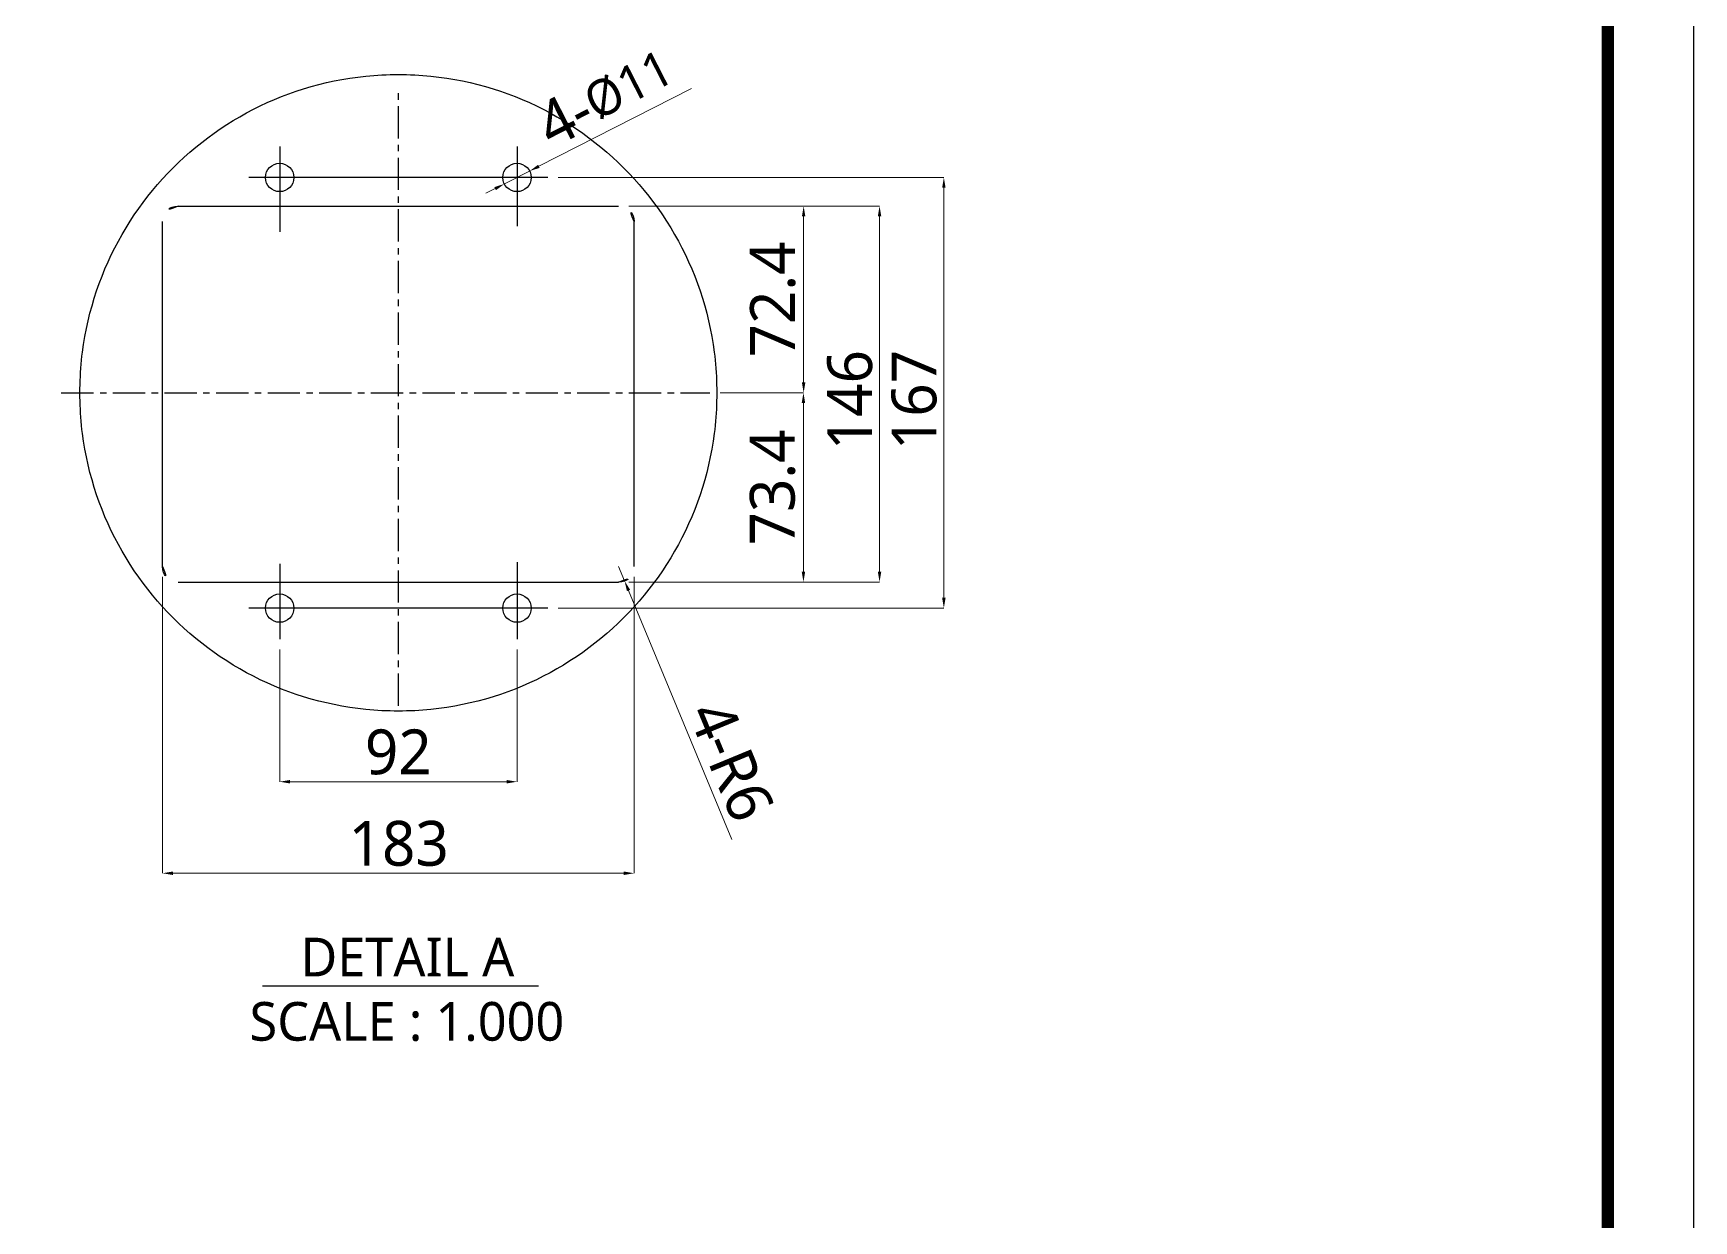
# Model space of a CAD drawing. Extents: x 16296660632 to 16296681112, y -37409619871 to -37409616634.
# Drawn here: x 16296680468 to 16296681112, y -37409617383 to -37409616923 of the extents above; entities that cross this region are included whole.
import ezdxf

# ---------------------------------------------------------------- set-up
doc = ezdxf.new("R2010")
doc.units = 0
doc.header["$LTSCALE"] = 10
doc.header["$MEASUREMENT"] = 0
doc.header["$PDMODE"] = 3
doc.header["$PDSIZE"] = -10
doc.linetypes.add('CENTER', pattern=[2, 1.25, -0.25, 0.25, -0.25])
doc.linetypes.add('PHANTOM', pattern=[25, 20, -1, 1, -1, 1, -1])
doc.layers.get('0').update_dxf_attribs({"linetype": 'CONTINUOUS'})
doc.layers.get('DEFPOINTS').update_dxf_attribs({"linetype": 'CONTINUOUS'})
doc.layers.add('center', color=1, linetype='CENTER')
doc.styles.add('Daelim Dimension', font='')
doc.styles.get('Daelim Dimension').set_extended_font_data('NanumGothic')
doc.dimstyles.new('DEFAULT', dxfattribs={"dimscale": 2, "dimtxt": 2, "dimasz": 2, "dimexe": 0, "dimexo": 2, "dimgap": 1, "dimtad": 1, "dimdec": 1, "dimzin": 9, "dimdsep": 46, "dimtxsty": 'Daelim Dimension', "dimcen": 0.5, "dimclrd": 252, "dimclre": 252, "dimclrt": 3, "dimadec": 1, "dimazin": 0, "dimtfac": 1, "dimtdec": 1, "dimtix": 1, "dimtmove": 0, "dimatfit": 3, "dimfxl": 1, "dimtolj": 1, "dimtzin": 1, "dimlwd": 9, "dimlwe": 9, "dimarcsym": 0})

# ---------------------------------------------------------------- blocks, each defined once
blk = doc.blocks.new('*D12')
at = {"color": 5, "lineweight": 9, "transparency": 16777216}
for p, q in [((16296680563.667299, -37409617161.747459), (16296680563.667299, -37409617213.06797)), ((16296680655.667299, -37409617161.747459), (16296680655.667299, -37409617213.06797)), ((16296680567.667299, -37409617213.06797), (16296680651.667299, -37409617213.06797))]:
    blk.add_line(p, q, dxfattribs=at)
at = {"color": 5, "transparency": 16777216}
for points in [[(16296680567.667299, -37409617212.401314), (16296680567.667299, -37409617213.734627), (16296680563.667299, -37409617213.06797)], [(16296680651.667299, -37409617212.401314), (16296680651.667299, -37409617213.734627), (16296680655.667299, -37409617213.06797)]]:
    blk.add_solid(points, dxfattribs=at)
at = {"layer": 'DEFPOINTS', "color": 0, "transparency": 16777216}
for p in [(16296680563.667299, -37409617157.747459), (16296680655.667299, -37409617157.747459), (16296680655.667299, -37409617213.06797)]:
    blk.add_point(p, dxfattribs=at)
at = {"color": 7, "transparency": 16777216, "insert": (16296680609.667299, -37409617201.601089), "char_height": 4, "attachment_point": 5, "style": 'Daelim Dimension'}
blk.add_mtext('\\A1;{\\H4.3478x;92}', dxfattribs=at)
blk = doc.blocks.new('*D9')
at = {"color": 5, "lineweight": 9, "transparency": 16777216}
for p, q in [((16296680518.2673, -37409617133.64746), (16296680518.2673, -37409617248.55533)), ((16296680701.0673, -37409617133.64746), (16296680701.0673, -37409617248.55533)), ((16296680697.0673, -37409617248.55533), (16296680522.2673, -37409617248.55533))]:
    blk.add_line(p, q, dxfattribs=at)
at = {"color": 5, "transparency": 16777216}
for points in [[(16296680522.2673, -37409617247.88866), (16296680522.2673, -37409617249.22199), (16296680518.2673, -37409617248.55533)], [(16296680697.0673, -37409617247.88866), (16296680697.0673, -37409617249.22199), (16296680701.0673, -37409617248.55533)]]:
    blk.add_solid(points, dxfattribs=at)
at = {"layer": 'DEFPOINTS', "color": 0, "transparency": 16777216}
for p in [(16296680518.2673, -37409617129.64746), (16296680701.0673, -37409617129.64746), (16296680518.2673, -37409617248.55533)]:
    blk.add_point(p, dxfattribs=at)
at = {"color": 7, "transparency": 16777216, "insert": (16296680609.80797, -37409617237.076), "char_height": 4, "attachment_point": 5, "style": 'Daelim Dimension'}
blk.add_mtext('\\A1;{\\H4.3478x;183}', dxfattribs=at)
blk = doc.blocks.new('*D10')
at = {"color": 5, "lineweight": 9, "transparency": 16777216}
for p, q in [((16296680699.0673, -37409616989.84746), (16296680796.20231, -37409616989.84746)), ((16296680796.20231, -37409617131.64746), (16296680796.20231, -37409616993.84746)), ((16296680699.0673, -37409617135.64746), (16296680796.20231, -37409617135.64746))]:
    blk.add_line(p, q, dxfattribs=at)
at = {"color": 5, "transparency": 16777216}
for points in [[(16296680795.53564, -37409616993.84746), (16296680796.86897, -37409616993.84746), (16296680796.20231, -37409616989.84746)], [(16296680795.53564, -37409617131.64746), (16296680796.86897, -37409617131.64746), (16296680796.20231, -37409617135.64746)]]:
    blk.add_solid(points, dxfattribs=at)
at = {"layer": 'DEFPOINTS', "color": 0, "transparency": 16777216}
for p in [(16296680695.0673, -37409616989.84746), (16296680796.20231, -37409616989.84746), (16296680695.0673, -37409617135.64746)]:
    blk.add_point(p, dxfattribs=at)
at = {"color": 7, "transparency": 16777216, "insert": (16296680784.73543, -37409617065.07683), "char_height": 4, "attachment_point": 5, "rotation": 90, "style": 'Daelim Dimension'}
blk.add_mtext('\\A1;{\\H4.3478x;146}', dxfattribs=at)
blk = doc.blocks.new('*D13')
at = {"color": 5, "lineweight": 9, "transparency": 16777216}
for p, q in [((16296680671.6673, -37409616978.74746), (16296680821.13151, -37409616978.74746)), ((16296680821.13151, -37409617141.74746), (16296680821.13151, -37409616982.74746)), ((16296680671.6673, -37409617145.74746), (16296680821.13151, -37409617145.74746))]:
    blk.add_line(p, q, dxfattribs=at)
at = {"color": 5, "transparency": 16777216}
for points in [[(16296680820.46484, -37409616982.74746), (16296680821.79818, -37409616982.74746), (16296680821.13151, -37409616978.74746)], [(16296680820.46484, -37409617141.74746), (16296680821.79818, -37409617141.74746), (16296680821.13151, -37409617145.74746)]]:
    blk.add_solid(points, dxfattribs=at)
at = {"layer": 'DEFPOINTS', "color": 0, "transparency": 16777216}
for p in [(16296680667.6673, -37409616978.74746), (16296680821.13151, -37409616978.74746), (16296680667.6673, -37409617145.74746)]:
    blk.add_point(p, dxfattribs=at)
at = {"color": 7, "transparency": 16777216, "insert": (16296680809.66463, -37409617065.02629), "char_height": 4, "attachment_point": 5, "rotation": 90, "style": 'Daelim Dimension'}
blk.add_mtext('\\A1;{\\H4.3478x;167}', dxfattribs=at)
blk = doc.blocks.new('*D14')
at = {"color": 5, "lineweight": 9, "transparency": 16777216}
for p, q in [((16296680695.067289, -37409617129.647453), (16296680697.3634, -37409617135.190727)), ((16296680738.89959, -37409617235.467796), (16296680698.89414, -37409617138.886253))]:
    blk.add_line(p, q, dxfattribs=at)
at = {"color": 5, "transparency": 16777216}
blk.add_solid([(16296680699.510059, -37409617138.631119), (16296680698.278219, -37409617139.141373), (16296680697.3634, -37409617135.190727)], dxfattribs=at)
at = {"layer": 'DEFPOINTS', "color": 0, "transparency": 16777216}
for p in [(16296680695.067289, -37409617129.647453), (16296680697.3634, -37409617135.190727)]:
    blk.add_point(p, dxfattribs=at)
at = {"color": 7, "transparency": 16777216, "insert": (16296680738.692869, -37409617205.004372), "char_height": 4, "attachment_point": 5, "rotation": 292.500034745, "style": 'Daelim Dimension'}
blk.add_mtext('\\A1;{\\H4.3478x;4-R6}', dxfattribs=at)
blk = doc.blocks.new('*D15')
at = {"color": 5, "lineweight": 9, "transparency": 16777216}
for p, q in [((16296680701.067301, -37409616989.847458), (16296680766.77725, -37409616989.847458)), ((16296680766.77725, -37409617058.247459), (16296680766.77725, -37409616993.847458)), ((16296680734.470301, -37409617062.247459), (16296680766.77725, -37409617062.247459))]:
    blk.add_line(p, q, dxfattribs=at)
at = {"color": 5, "transparency": 16777216}
for points in [[(16296680766.11059, -37409616993.847458), (16296680767.44392, -37409616993.847458), (16296680766.77725, -37409616989.847458)], [(16296680766.11059, -37409617058.247459), (16296680767.44392, -37409617058.247459), (16296680766.77725, -37409617062.247459)]]:
    blk.add_solid(points, dxfattribs=at)
at = {"layer": 'DEFPOINTS', "color": 0, "transparency": 16777216}
for p in [(16296680697.067301, -37409616989.847458), (16296680766.77725, -37409616989.847458), (16296680730.470301, -37409617062.247459)]:
    blk.add_point(p, dxfattribs=at)
at = {"color": 7, "transparency": 16777216, "insert": (16296680754.86253, -37409617026.047447), "char_height": 4, "attachment_point": 5, "rotation": 90, "style": 'Daelim Dimension'}
blk.add_mtext('\\A1;{\\H4.3478x;72.4}', dxfattribs=at)
blk = doc.blocks.new('*D11')
at = {"color": 5, "lineweight": 9, "transparency": 16777216}
for p, q in [((16296680734.4703, -37409617062.24746), (16296680766.6975, -37409617062.24746)), ((16296680766.6975, -37409617066.24746), (16296680766.6975, -37409617131.64746)), ((16296680699.0673, -37409617135.64746), (16296680766.6975, -37409617135.64746))]:
    blk.add_line(p, q, dxfattribs=at)
at = {"color": 5, "transparency": 16777216}
for points in [[(16296680766.03083, -37409617066.24746), (16296680767.36416, -37409617066.24746), (16296680766.6975, -37409617062.24746)], [(16296680766.03083, -37409617131.64746), (16296680767.36416, -37409617131.64746), (16296680766.6975, -37409617135.64746)]]:
    blk.add_solid(points, dxfattribs=at)
at = {"layer": 'DEFPOINTS', "color": 0, "transparency": 16777216}
for p in [(16296680730.4703, -37409617062.24746), (16296680695.0673, -37409617135.64746), (16296680766.6975, -37409617135.64746)]:
    blk.add_point(p, dxfattribs=at)
at = {"color": 7, "transparency": 16777216, "insert": (16296680754.78278, -37409617098.94746), "char_height": 4, "attachment_point": 5, "rotation": 90, "style": 'Daelim Dimension'}
blk.add_mtext('\\A1;{\\H4.3478x;73.4}', dxfattribs=at)
blk = doc.blocks.new('*D16')
at = {"color": 5, "lineweight": 9, "transparency": 16777216}
for p, q in [((16296680723.271219, -37409616944.215141), (16296680664.127489, -37409616974.425957)), ((16296680650.76931, -37409616981.249367), (16296680660.5653, -37409616976.245537)), ((16296680647.207121, -37409616983.068947), (16296680643.644939, -37409616984.888527))]:
    blk.add_line(p, q, dxfattribs=at)
at = {"color": 5, "transparency": 16777216}
for points in [[(16296680663.82423, -37409616973.832268), (16296680664.43075, -37409616975.019661), (16296680660.5653, -37409616976.245537)], [(16296680646.90386, -37409616982.47525), (16296680647.510389, -37409616983.662643), (16296680650.76931, -37409616981.249367)]]:
    blk.add_solid(points, dxfattribs=at)
at = {"layer": 'DEFPOINTS', "color": 0, "transparency": 16777216}
for p in [(16296680660.5653, -37409616976.245537), (16296680650.76931, -37409616981.249367)]:
    blk.add_point(p, dxfattribs=at)
at = {"color": 7, "transparency": 16777216, "insert": (16296680689.949989, -37409616947.583801), "char_height": 4, "attachment_point": 5, "rotation": 27.058104636, "style": 'Daelim Dimension'}
blk.add_mtext('\\A1;{\\H4.3478x;4-\\H0.805x;\\C0;Ø11}', dxfattribs=at)

msp = doc.modelspace()

# ---------------------------------------------------------------- linework, layer by layer
at = {"color": 1, "linetype": 'PHANTOM'}
for p, q in [((16296680563.67, -37409616966.75), (16296680563.67, -37409616999.81)), ((16296680655.67, -37409616966.75), (16296680655.67, -37409616997.57)), ((16296680667.67, -37409616978.75), (16296680551.67, -37409616978.75)), ((16296680563.67, -37409617128.56), (16296680563.67, -37409617157.75)), ((16296680655.67, -37409617127.92), (16296680655.67, -37409617157.75)), ((16296680667.67, -37409617145.75), (16296680551.67, -37409617145.75))]:
    msp.add_line(p, q, dxfattribs=at)
at = {"color": 7, "linetype": 'Continuous'}
for p, q in [((16296680524.27, -37409616989.85), (16296680695.07, -37409616989.85)), ((16296680518.27, -37409617129.65), (16296680518.27, -37409616995.85)), ((16296680701.07, -37409617129.65), (16296680701.07, -37409616995.85)), ((16296680524.27, -37409617135.65), (16296680695.07, -37409617135.65))]:
    msp.add_line(p, q, dxfattribs=at)
at = {"color": 1}
msp.add_line((16296680557.02, -37409617292.24), (16296680664, -37409617292.24), dxfattribs=at)
at = {"ltscale": 0.5}
msp.add_lwpolyline([(16296679052.27, -37409618143.42), (16296681111.82, -37409618143.42), (16296681111.82, -37409616634.34), (16296679052.27, -37409616634.34)], close=True, dxfattribs=at)
at = {"color": 5, "linetype": 'ByBlock', "lineweight": 200, "const_width": 4.75}
msp.add_lwpolyline([(16296679085.38, -37409618078.8), (16296681078.5, -37409618078.8), (16296681078.5, -37409616669.38), (16296679085.38, -37409616669.38)], close=True, dxfattribs=at)
at = {"color": 1, "linetype": 'PHANTOM'}
msp.add_circle((16296680609.67, -37409617062.25), 123.43, dxfattribs=at)
for centre in [(16296680563.67, -37409616978.75), (16296680655.67, -37409616978.75), (16296680563.67, -37409617145.75), (16296680655.67, -37409617145.75)]:
    msp.add_circle(centre, 5.5)
at = {"color": 7, "linetype": 'Continuous'}
for centre, start, end in [((16296680524.27, -37409616995.85), 90, 180), ((16296680695.07, -37409616995.85), 0, 90), ((16296680524.27, -37409617129.65), 180, 270), ((16296680695.07, -37409617129.65), 270, 0)]:
    msp.add_arc(centre, 6, start, end, dxfattribs=at)
at = {"layer": 'center'}
for p, q in [((16296680609.67, -37409617183.6), (16296680609.67, -37409616944.28)), ((16296680479.03, -37409617062.25), (16296680730.47, -37409617062.25))]:
    msp.add_line(p, q, dxfattribs=at)

# ---------------------------------------------------------------- texts
at = {"color": 2, "char_height": 15, "attachment_point": 5, "style": 'Daelim Dimension'}
for s, insert, width in [('{\\C7;DETAIL A}', (16296680613.19, -37409617281.07), 101.1358), ('{\\C7;SCALE : 1.000}', (16296680612.99, -37409617306.14), 149.6679)]:
    msp.add_mtext(s, dxfattribs=dict(at, insert=insert, width=width))

# ---------------------------------------------------------------- dimensions: what is measured, and where the dimension line sits
at = {"color": 5}
dim = msp.add_diameter_dim_2p(p1=(16296680650.77, -37409616981.25), p2=(16296680660.57, -37409616976.25), text='{\\H4.3478x;4-\\H0.805x;\\C0;Ø11}', dimstyle='DEFAULT', override={"dimclrd": 5, "dimclrt": 7}, dxfattribs=at)
dim.commit()
dim.dimension.update_dxf_attribs({"geometry": '*D16', "text_midpoint": (16296680689.95, -37409616947.58)})
for base, p1, p2, override, picture, middle in [((16296680821.13, -37409616978.75), (16296680667.67, -37409617145.75), (16296680667.67, -37409616978.75), {"dimclrd": 5, "dimclre": 5, "dimclrt": 7}, '*D13', (16296680821.13, -37409617065.03)), ((16296680796.2, -37409616989.85), (16296680695.07, -37409617135.65), (16296680695.07, -37409616989.85), {"dimdec": 0, "dimclrd": 5, "dimclre": 5, "dimclrt": 7}, '*D10', (16296680796.2, -37409617065.08)), ((16296680766.78, -37409616989.85), (16296680730.47, -37409617062.25), (16296680697.07, -37409616989.85), {"dimclrd": 5, "dimclre": 5, "dimclrt": 7}, '*D15', (16296680766.78, -37409617026.05)), ((16296680766.7, -37409617135.65), (16296680730.47, -37409617062.25), (16296680695.07, -37409617135.65), {"dimclrd": 5, "dimclre": 5, "dimclrt": 7}, '*D11', (16296680766.7, -37409617098.95))]:
    dim = msp.add_linear_dim(base=base, p1=p1, p2=p2, angle=90, text='{\\H4.3478x;<>}', dimstyle='DEFAULT', override=override, dxfattribs=at)
    dim.commit()
    dim.dimension.update_dxf_attribs({"geometry": picture, "text_midpoint": middle, "dimtype": 160})
dim = msp.add_linear_dim(base=(16296680518.27, -37409617248.56), p1=(16296680701.07, -37409617129.65), p2=(16296680518.27, -37409617129.65), text='{\\H4.3478x;<>}', dimstyle='DEFAULT', override={"dimdec": 0, "dimclrd": 5, "dimclre": 5, "dimclrt": 7}, dxfattribs=at)
dim.commit()
dim.dimension.update_dxf_attribs({"geometry": '*D9', "text_midpoint": (16296680609.81, -37409617248.56), "dimtype": 160})
dim = msp.add_radius_dim(center=(16296680695.07, -37409617129.65), mpoint=(16296680697.36, -37409617135.19), text='{\\H4.3478x;4-<>}', dimstyle='DEFAULT', override={"dimclrd": 5, "dimclrt": 7}, dxfattribs=at)
dim.commit()
dim.dimension.update_dxf_attribs({"geometry": '*D14', "text_midpoint": (16296680728.1, -37409617209.39), "dimtype": 164})
dim = msp.add_linear_dim(base=(16296680655.67, -37409617213.07), p1=(16296680563.67, -37409617157.75), p2=(16296680655.67, -37409617157.75), text='{\\H4.3478x;<>}', dimstyle='DEFAULT', override={"dimclrd": 5, "dimclre": 5, "dimclrt": 7}, dxfattribs=at)
dim.commit()
dim.dimension.update_dxf_attribs({"geometry": '*D12', "text_midpoint": (16296680609.67, -37409617201.6)})

doc.saveas('drawing.dxf')
